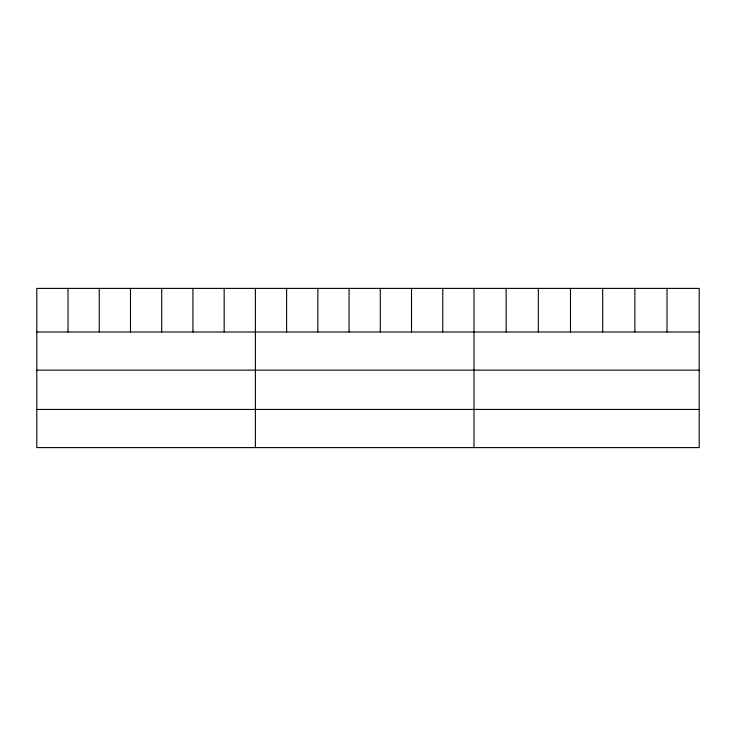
<?xml version="1.0" encoding="UTF-8"?>
<svg xmlns="http://www.w3.org/2000/svg" width="736" height="736" viewBox="0 0 736 736"><rect width="100%" height="100%" fill="white"/><g stroke="black" fill="none" stroke-linecap="round" stroke-linejoin="round"><path stroke-width="1.1" d="M699.2 331.991L699.2 447.598L36.8 447.598L36.8 288.402L699.2 288.402L699.2 331.991L36.8 331.991M36.8 370.144L699.2 370.144M36.8 409.446L699.2 409.446M667.028 288.402L667.028 331.991M634.855 288.402L634.855 331.991M602.683 288.402L602.683 331.991M570.501 288.402L570.501 331.991M538.329 288.402L538.329 331.991M506.156 288.402L506.156 331.991M473.984 288.402L473.984 447.598M442.759 288.402L442.759 331.991M411.525 288.402L411.525 331.991M380.3 288.402L380.3 331.991M349.076 288.402L349.076 331.991M317.851 288.402L317.851 331.991M286.617 288.402L286.617 331.991M255.392 288.402L255.392 447.598M224.167 288.402L224.167 331.991M192.933 288.402L192.933 331.991M161.708 288.402L161.708 331.991M130.484 288.402L130.484 331.991M99.259 288.402L99.259 331.991M68.025 288.402L68.025 331.991"/></g></svg>
